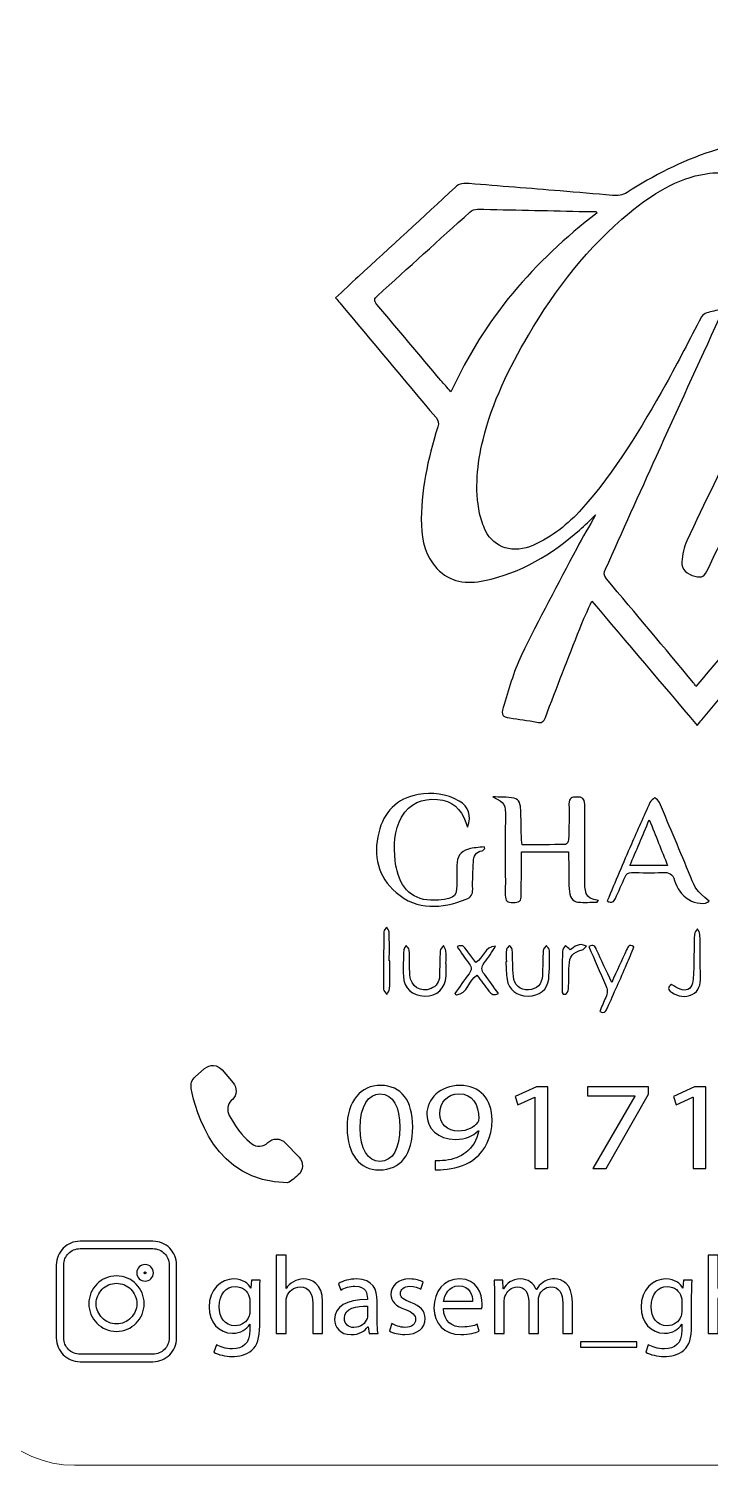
# Model space of a CAD drawing. Header units: millimetres. Extents: x -576 to 618, y 160 to 343.
# Drawn here: x -97.13 to -78.61, y 263.5 to 302.5 of the extents above; entities that cross this region are included whole.
import ezdxf

# ---------------------------------------------------------------- set-up
doc = ezdxf.new("R2010")
doc.units = ezdxf.units.MM
doc.header["$MEASUREMENT"] = 0
doc.layers.add('Layer 1', color=7, linetype='Continuous')

msp = doc.modelspace()

# ---------------------------------------------------------------- linework, layer by layer
at = {"layer": 'Layer 1', "color": 250, "lineweight": 18}
msp.add_open_spline([(-95.8783, 303.3001), (-95.8783, 303.3001), (-62.0483, 303.3001), (-62.0483, 303.3001), (-60.4043, 303.3001), (-59.0633, 301.9591), (-59.0633, 300.3151), (-59.0633, 300.3151), (-59.0633, 266.4851), (-59.0633, 266.4851), (-59.0633, 264.8411), (-60.4043, 263.5001), (-62.0483, 263.5001), (-62.0483, 263.5001), (-95.8783, 263.5001), (-95.8783, 263.5001), (-97.5223, 263.5001), (-98.8633, 264.8411), (-98.8633, 266.4851), (-98.8633, 266.4851), (-98.8633, 300.3151), (-98.8633, 300.3151), (-98.8633, 301.9591), (-97.5223, 303.3001), (-95.8783, 303.3001)], degree=3, knots=[0, 0, 0, 0, 0.125, 0.125, 0.125, 0.25, 0.25, 0.25, 0.375, 0.375, 0.375, 0.5, 0.5, 0.5, 0.625, 0.625, 0.625, 0.75, 0.75, 0.75, 0.875, 0.875, 0.875, 1, 1, 1, 1], dxfattribs=at)
at = {"layer": 'Layer 1', "color": 230}
for points, knots in [([(-68.1535, 296.5233), (-68.243, 296.7854), (-68.3089, 297.045), (-68.4181, 297.2846), (-68.7853, 298.0918), (-69.4249, 298.5398), (-70.3042, 298.6156), (-70.941, 298.6706), (-71.5576, 298.5566), (-72.1395, 298.2824), (-72.1907, 298.2584), (-72.2381, 298.2268), (-72.2867, 298.1982), (-72.3014, 298.1894), (-72.3145, 298.1785), (-72.3875, 298.1257), (-72.2749, 298.0385), (-72.1738, 297.9697), (-72.0843, 297.8884), (-71.1632, 297.0484), (-70.2434, 296.2069), (-69.3238, 295.3648), (-69.1445, 295.2004), (-69.1451, 295.1991), (-69.298, 295.0184), (-71.0811, 292.9118), (-72.8649, 290.8054), (-74.648, 288.6986), (-74.814, 288.5021), (-74.9772, 288.3033), (-75.142, 288.1058), (-75.1291, 288.088), (-75.1161, 288.0706), (-75.103, 288.0528), (-74.7822, 288.2375), (-74.4446, 288.3978), (-74.1454, 288.6116), (-73.6199, 288.9863), (-73.1192, 289.3954), (-72.605, 289.7853), (-72.5413, 289.8337), (-72.4562, 289.8537), (-72.381, 289.8868), (-72.3704, 289.8687), (-72.3598, 289.8506), (-72.3492, 289.8325), (-72.4793, 289.712), (-72.609, 289.5913), (-72.7395, 289.4708), (-73.557, 288.7145), (-74.468, 288.1021), (-75.4824, 287.6353), (-75.663, 287.5523), (-75.7928, 287.3464), (-75.9307, 287.1838), (-76.9026, 286.039), (-77.8711, 284.8906), (-78.8403, 283.7433), (-78.8767, 283.7002), (-78.9114, 283.6553), (-78.9663, 283.5869), (-79.9273, 284.7214), (-80.8664, 285.8294), (-81.8287, 286.9654), (-81.9466, 286.6964), (-82.0596, 286.4587), (-82.1557, 286.2147), (-82.4711, 285.4141), (-82.7837, 284.6119), (-83.0892, 283.8072), (-83.137, 283.6808), (-83.1878, 283.644), (-83.3233, 283.6734), (-83.5663, 283.7261), (-83.8143, 283.7551), (-84.0602, 283.7938), (-84.2531, 283.8241), (-84.2992, 283.8687), (-84.2358, 284.0709), (-84.0877, 284.5455), (-83.9607, 285.0346), (-83.7454, 285.4796), (-83.2698, 286.4631), (-82.7476, 287.4247), (-82.239, 288.3919), (-82.0786, 288.6974), (-81.9005, 288.9935), (-81.726, 289.3017), (-81.8777, 289.1598), (-82.0175, 289.0213), (-82.1653, 288.8914), (-82.9177, 288.2309), (-83.755, 287.7257), (-84.7473, 287.5196), (-85.2246, 287.4203), (-85.683, 287.4668), (-86.0352, 287.8462), (-86.3385, 288.1726), (-86.4412, 288.5885), (-86.4565, 289.0219), (-86.4892, 289.9405), (-86.2799, 290.8216), (-86.0131, 291.6911), (-85.9807, 291.7969), (-85.9897, 291.8646), (-86.0608, 291.9489), (-86.9348, 292.9835), (-87.805, 294.0216), (-88.6758, 295.0587), (-88.7116, 295.1015), (-88.7451, 295.1461), (-88.7884, 295.201), (-88.5791, 295.395), (-88.3772, 295.5835), (-88.1741, 295.7707), (-87.2939, 296.5801), (-86.4112, 297.387), (-85.5357, 298.2016), (-85.4184, 298.3108), (-85.298, 298.3111), (-85.1613, 298.2999), (-84.3373, 298.2328), (-83.5132, 298.1666), (-82.6892, 298.0989), (-82.2153, 298.0603), (-81.7413, 298.0225), (-81.2683, 297.977), (-81.1223, 297.9629), (-80.9972, 297.977), (-80.8668, 298.0603), (-80.1488, 298.5201), (-79.3938, 298.9073), (-78.5813, 299.1744), (-78.1329, 299.3217), (-77.6771, 299.4297), (-77.1975, 299.3982), (-76.8773, 299.377), (-76.6028, 299.1985), (-76.6022, 298.9279), (-76.6012, 298.7308), (-76.6712, 298.5161), (-76.7678, 298.3411), (-76.8483, 298.1954), (-77.0127, 298.0959), (-77.1753, 297.942), (-77.2655, 298.0465), (-77.3401, 298.1539), (-77.4343, 298.2384), (-77.8043, 298.5701), (-78.245, 298.645), (-78.7211, 298.5682), (-79.5279, 298.4388), (-80.1875, 298.0125), (-80.8009, 297.508), (-81.9313, 296.5785), (-82.8121, 295.4391), (-83.551, 294.1844), (-84.0786, 293.2884), (-84.5332, 292.3594), (-84.7829, 291.3426), (-84.9451, 290.6808), (-85.0134, 290.0132), (-84.8755, 289.3389), (-84.8427, 289.18), (-84.7856, 289.0219), (-84.7142, 288.8755), (-84.4811, 288.3994), (-83.9507, 288.2393), (-83.4168, 288.4818), (-82.9092, 288.7123), (-82.4752, 289.0478), (-82.1042, 289.4608), (-81.1853, 290.4846), (-80.4908, 291.6615), (-79.8196, 292.8518), (-79.4805, 293.453), (-79.1738, 294.0728), (-78.8471, 294.6815), (-78.8212, 294.7302), (-78.7585, 294.7719), (-78.7039, 294.7894), (-78.5822, 294.8284), (-78.4552, 294.8499), (-78.2883, 294.8883), (-78.3189, 294.7876), (-78.3314, 294.719), (-78.3598, 294.6575), (-78.9298, 293.4048), (-79.5039, 292.1539), (-80.0727, 290.9005), (-80.536, 289.879), (-80.9935, 288.8543), (-81.4542, 287.8315), (-81.4961, 287.7389), (-81.5104, 287.6624), (-81.4328, 287.5707), (-80.6393, 286.6306), (-79.8508, 285.6867), (-79.0615, 284.7436), (-79.0433, 284.7221), (-79.0321, 284.6949), (-79.0019, 284.6431), (-78.1233, 285.683), (-77.2699, 286.6931), (-76.4025, 287.7195), (-76.873, 287.8977), (-76.8019, 288.2702), (-76.7448, 288.6172), (-76.6302, 289.307), (-76.3295, 289.9317), (-76.0253, 290.5538), (-75.7912, 291.0321), (-75.561, 291.5127), (-75.3319, 291.9935), (-75.3001, 292.0608), (-75.2855, 292.1367), (-75.2537, 292.2375), (-75.5507, 292.185), (-75.7626, 292.0478), (-75.9628, 291.893), (-76.8134, 291.2353), (-77.4475, 290.4044), (-77.9095, 289.4381), (-78.1613, 288.9118), (-78.4096, 288.3839), (-78.6621, 287.8578), (-78.7782, 287.615), (-78.8168, 287.5941), (-79.0272, 287.6397), (-79.2455, 287.6861), (-79.4003, 287.8331), (-79.3822, 288.0306), (-79.3647, 288.2247), (-79.3301, 288.4297), (-79.2468, 288.6028), (-78.7582, 289.6191), (-78.2883, 290.6465), (-77.7451, 291.6331), (-77.049, 292.8983), (-76.3157, 294.1451), (-75.5494, 295.3691), (-74.9208, 296.3732), (-74.1504, 297.269), (-73.1613, 297.9476), (-72.1154, 298.6653), (-70.9613, 298.9217), (-69.7176, 298.6643), (-69.0565, 298.5276), (-68.5557, 298.1165), (-68.1816, 297.5623), (-68.0571, 297.3776), (-67.956, 297.1704), (-67.8817, 296.9601), (-67.8137, 296.767), (-67.9485, 296.5766), (-68.1535, 296.5233)], [0, 0, 0, 0, 0.0117647, 0.0117647, 0.0117647, 0.0235294, 0.0235294, 0.0235294, 0.0352941, 0.0352941, 0.0352941, 0.0470588, 0.0470588, 0.0470588, 0.0588235, 0.0588235, 0.0588235, 0.0705882, 0.0705882, 0.0705882, 0.0823529, 0.0823529, 0.0823529, 0.0941176, 0.0941176, 0.0941176, 0.1058824, 0.1058824, 0.1058824, 0.1176471, 0.1176471, 0.1176471, 0.1294118, 0.1294118, 0.1294118, 0.1411765, 0.1411765, 0.1411765, 0.1529412, 0.1529412, 0.1529412, 0.1647059, 0.1647059, 0.1647059, 0.1764706, 0.1764706, 0.1764706, 0.1882353, 0.1882353, 0.1882353, 0.2, 0.2, 0.2, 0.2117647, 0.2117647, 0.2117647, 0.2235294, 0.2235294, 0.2235294, 0.2352941, 0.2352941, 0.2352941, 0.2470588, 0.2470588, 0.2470588, 0.2588235, 0.2588235, 0.2588235, 0.2705882, 0.2705882, 0.2705882, 0.2823529, 0.2823529, 0.2823529, 0.2941176, 0.2941176, 0.2941176, 0.3058824, 0.3058824, 0.3058824, 0.3176471, 0.3176471, 0.3176471, 0.3294118, 0.3294118, 0.3294118, 0.3411765, 0.3411765, 0.3411765, 0.3529412, 0.3529412, 0.3529412, 0.3647059, 0.3647059, 0.3647059, 0.3764706, 0.3764706, 0.3764706, 0.3882353, 0.3882353, 0.3882353, 0.4, 0.4, 0.4, 0.4117647, 0.4117647, 0.4117647, 0.4235294, 0.4235294, 0.4235294, 0.4352941, 0.4352941, 0.4352941, 0.4470588, 0.4470588, 0.4470588, 0.4588235, 0.4588235, 0.4588235, 0.4705882, 0.4705882, 0.4705882, 0.4823529, 0.4823529, 0.4823529, 0.4941176, 0.4941176, 0.4941176, 0.5058824, 0.5058824, 0.5058824, 0.5176471, 0.5176471, 0.5176471, 0.5294118, 0.5294118, 0.5294118, 0.5411765, 0.5411765, 0.5411765, 0.5529412, 0.5529412, 0.5529412, 0.5647059, 0.5647059, 0.5647059, 0.5764706, 0.5764706, 0.5764706, 0.5882353, 0.5882353, 0.5882353, 0.6, 0.6, 0.6, 0.6117647, 0.6117647, 0.6117647, 0.6235294, 0.6235294, 0.6235294, 0.6352941, 0.6352941, 0.6352941, 0.6470588, 0.6470588, 0.6470588, 0.6588235, 0.6588235, 0.6588235, 0.6705882, 0.6705882, 0.6705882, 0.6823529, 0.6823529, 0.6823529, 0.6941176, 0.6941176, 0.6941176, 0.7058824, 0.7058824, 0.7058824, 0.7176471, 0.7176471, 0.7176471, 0.7294118, 0.7294118, 0.7294118, 0.7411765, 0.7411765, 0.7411765, 0.7529412, 0.7529412, 0.7529412, 0.7647059, 0.7647059, 0.7647059, 0.7764706, 0.7764706, 0.7764706, 0.7882353, 0.7882353, 0.7882353, 0.8, 0.8, 0.8, 0.8117647, 0.8117647, 0.8117647, 0.8235294, 0.8235294, 0.8235294, 0.8352941, 0.8352941, 0.8352941, 0.8470588, 0.8470588, 0.8470588, 0.8588235, 0.8588235, 0.8588235, 0.8705882, 0.8705882, 0.8705882, 0.8823529, 0.8823529, 0.8823529, 0.8941176, 0.8941176, 0.8941176, 0.9058824, 0.9058824, 0.9058824, 0.9176471, 0.9176471, 0.9176471, 0.9294118, 0.9294118, 0.9294118, 0.9411765, 0.9411765, 0.9411765, 0.9529412, 0.9529412, 0.9529412, 0.9647059, 0.9647059, 0.9647059, 0.9764706, 0.9764706, 0.9764706, 0.9882353, 0.9882353, 0.9882353, 1, 1, 1, 1]), ([(-81.6921, 297.494), (-81.6921, 297.494), (-81.7058, 297.5448), (-81.7058, 297.5448), (-81.8624, 297.5448), (-82.0191, 297.5417), (-82.1753, 297.5451), (-83.0936, 297.5654), (-84.0115, 297.5888), (-84.9295, 297.6044), (-85.0006, 297.6053), (-85.0889, 297.572), (-85.1423, 297.5245), (-85.9809, 296.7707), (-86.8141, 296.0107), (-87.6518, 295.2559), (-87.7432, 295.1736), (-87.7507, 295.1155), (-87.6692, 295.02), (-87.0858, 294.3339), (-86.5073, 293.6434), (-85.9264, 292.9551), (-85.8437, 292.8571), (-85.7579, 292.7619), (-85.6546, 292.6443), (-84.7535, 294.6253), (-83.3944, 296.2003), (-81.6921, 297.494)], [0, 0, 0, 0, 0.1111111, 0.1111111, 0.1111111, 0.2222222, 0.2222222, 0.2222222, 0.3333333, 0.3333333, 0.3333333, 0.4444444, 0.4444444, 0.4444444, 0.5555556, 0.5555556, 0.5555556, 0.6666667, 0.6666667, 0.6666667, 0.7777778, 0.7777778, 0.7777778, 0.8888889, 0.8888889, 0.8888889, 1, 1, 1, 1]), ([(-85.202, 280.8265), (-85.2198, 280.87), (-85.2407, 280.9121), (-85.2551, 280.9566), (-85.3761, 281.3286), (-85.6245, 281.5452), (-86.0195, 281.5773), (-86.4382, 281.6116), (-86.7808, 281.4771), (-86.9961, 281.1002), (-87.2089, 280.7283), (-87.2046, 280.3196), (-87.1695, 279.9099), (-87.1617, 279.8203), (-87.1387, 279.7317), (-87.1178, 279.644), (-86.9826, 279.0684), (-86.5874, 278.7875), (-85.9974, 278.8465), (-85.5222, 278.8946), (-85.4828, 278.9389), (-85.4928, 279.4122), (-85.4953, 279.5367), (-85.4972, 279.6616), (-85.4956, 279.786), (-85.4934, 280.0269), (-85.4042, 280.1642), (-85.1789, 280.2287), (-85.042, 280.2678), (-84.8956, 280.2733), (-84.7537, 280.2939), (-84.7471, 280.2768), (-84.7406, 280.2602), (-84.734, 280.2431), (-84.758, 280.2222), (-84.7805, 280.1851), (-84.8067, 280.1826), (-84.9889, 280.1632), (-85.0394, 280.0366), (-85.047, 279.8852), (-85.0594, 279.6365), (-85.07, 279.3869), (-85.0647, 279.1376), (-85.0619, 278.9966), (-85.114, 278.9158), (-85.242, 278.8674), (-85.9088, 278.6141), (-86.5668, 278.5564), (-87.1474, 279.0524), (-87.6476, 279.4802), (-87.7702, 280.0547), (-87.6188, 280.6756), (-87.4828, 281.2321), (-87.1284, 281.6081), (-86.549, 281.709), (-86.1645, 281.776), (-85.7802, 281.7408), (-85.4311, 281.5352), (-85.1777, 281.3853), (-85.0847, 281.138), (-85.202, 280.8265)], [0, 0, 0, 0, 0.05, 0.05, 0.05, 0.1, 0.1, 0.1, 0.15, 0.15, 0.15, 0.2, 0.2, 0.2, 0.25, 0.25, 0.25, 0.3, 0.3, 0.3, 0.35, 0.35, 0.35, 0.4, 0.4, 0.4, 0.45, 0.45, 0.45, 0.5, 0.5, 0.5, 0.55, 0.55, 0.55, 0.6, 0.6, 0.6, 0.65, 0.65, 0.65, 0.7, 0.7, 0.7, 0.75, 0.75, 0.75, 0.8, 0.8, 0.8, 0.85, 0.85, 0.85, 0.9, 0.9, 0.9, 0.95, 0.95, 0.95, 1, 1, 1, 1]), ([(-81.6823, 278.7875), (-81.8564, 278.7875), (-82.0314, 278.776), (-82.204, 278.7913), (-82.3534, 278.8043), (-82.4373, 278.9345), (-82.4458, 279.1517), (-82.4564, 279.4234), (-82.4545, 279.6958), (-82.4573, 279.9682), (-82.4579, 280.029), (-82.4573, 280.0899), (-82.4573, 280.1601), (-82.4573, 280.1601), (-83.7375, 280.1601), (-83.7375, 280.1601), (-83.7375, 279.9494), (-83.7362, 279.7466), (-83.7378, 279.5442), (-83.7394, 279.357), (-83.7543, 279.1694), (-83.7437, 278.9828), (-83.7341, 278.8088), (-83.8139, 278.7776), (-83.9665, 278.7766), (-84.1169, 278.7753), (-84.1815, 278.8159), (-84.1796, 278.976), (-84.1746, 279.4746), (-84.1809, 279.9738), (-84.1815, 280.4727), (-84.1815, 280.6771), (-84.1771, 280.8811), (-84.1768, 281.0852), (-84.1762, 281.4611), (-84.1824, 281.4702), (-84.5135, 281.6478), (-84.3216, 281.639), (-84.1254, 281.6518), (-83.9391, 281.6147), (-83.7927, 281.5853), (-83.7646, 281.4312), (-83.7587, 281.2977), (-83.7481, 281.0596), (-83.7484, 280.8215), (-83.7419, 280.5835), (-83.7397, 280.5108), (-83.7303, 280.439), (-83.7231, 280.3497), (-83.3213, 280.3497), (-82.9313, 280.347), (-82.5416, 280.3554), (-82.5116, 280.356), (-82.4598, 280.4369), (-82.4583, 280.4818), (-82.4483, 280.8047), (-82.4401, 281.1282), (-82.4485, 281.4509), (-82.4532, 281.6243), (-82.3662, 281.6437), (-82.2283, 281.6437), (-82.0913, 281.6437), (-82.019, 281.611), (-82.0199, 281.4533), (-82.0233, 280.7673), (-82.0161, 280.0811), (-82.0158, 279.3947), (-82.0158, 279.1342), (-82.0433, 278.8621), (-81.6439, 278.8384), (-81.6567, 278.8212), (-81.6694, 278.8047), (-81.6823, 278.7875)], [0, 0, 0, 0, 0.0416667, 0.0416667, 0.0416667, 0.0833333, 0.0833333, 0.0833333, 0.125, 0.125, 0.125, 0.1666667, 0.1666667, 0.1666667, 0.2083333, 0.2083333, 0.2083333, 0.25, 0.25, 0.25, 0.2916667, 0.2916667, 0.2916667, 0.3333333, 0.3333333, 0.3333333, 0.375, 0.375, 0.375, 0.4166667, 0.4166667, 0.4166667, 0.4583333, 0.4583333, 0.4583333, 0.5, 0.5, 0.5, 0.5416667, 0.5416667, 0.5416667, 0.5833333, 0.5833333, 0.5833333, 0.625, 0.625, 0.625, 0.6666667, 0.6666667, 0.6666667, 0.7083333, 0.7083333, 0.7083333, 0.75, 0.75, 0.75, 0.7916667, 0.7916667, 0.7916667, 0.8333333, 0.8333333, 0.8333333, 0.875, 0.875, 0.875, 0.9166667, 0.9166667, 0.9166667, 0.9583333, 0.9583333, 0.9583333, 1, 1, 1, 1]), ([(-81.4095, 278.8221), (-81.1883, 279.3426), (-80.974, 279.853), (-80.7543, 280.361), (-80.5902, 280.7401), (-80.421, 281.1173), (-80.248, 281.4924), (-80.2229, 281.5467), (-80.1637, 281.585), (-80.1203, 281.6306), (-80.076, 281.5844), (-80.0136, 281.546), (-79.9899, 281.4908), (-79.706, 280.8247), (-79.4245, 280.1575), (-79.1493, 279.4877), (-79.0024, 279.1304), (-79.0083, 279.128), (-78.6364, 278.8147), (-78.7471, 278.7208), (-79.0077, 278.7429), (-79.1961, 278.8574), (-79.397, 278.9791), (-79.5138, 279.1666), (-79.579, 279.3804), (-79.6339, 279.561), (-79.7368, 279.6063), (-79.9141, 279.5965), (-80.1908, 279.5816), (-80.4692, 279.5894), (-80.7468, 279.5944), (-80.8389, 279.5959), (-80.8901, 279.566), (-80.9259, 279.4789), (-81.008, 279.2802), (-81.1016, 279.0864), (-81.1877, 278.8895), (-81.2279, 278.7975), (-81.281, 278.7492), (-81.4095, 278.8221)], [0, 0, 0, 0, 0.0769231, 0.0769231, 0.0769231, 0.1538462, 0.1538462, 0.1538462, 0.2307692, 0.2307692, 0.2307692, 0.3076923, 0.3076923, 0.3076923, 0.3846154, 0.3846154, 0.3846154, 0.4615385, 0.4615385, 0.4615385, 0.5384615, 0.5384615, 0.5384615, 0.6153846, 0.6153846, 0.6153846, 0.6923077, 0.6923077, 0.6923077, 0.7692308, 0.7692308, 0.7692308, 0.8461538, 0.8461538, 0.8461538, 0.9230769, 0.9230769, 0.9230769, 1, 1, 1, 1]), ([(-80.2676, 281.0237), (-80.4545, 280.5825), (-80.6214, 280.1879), (-80.7927, 279.7828), (-80.7927, 279.7828), (-79.7687, 279.7828), (-79.7687, 279.7828), (-79.9337, 280.1931), (-80.0907, 280.5838), (-80.2676, 281.0237)], [0, 0, 0, 0, 0.3333333, 0.3333333, 0.3333333, 0.6666667, 0.6666667, 0.6666667, 1, 1, 1, 1]), ([(-87.3171, 277.1994), (-87.3171, 276.9452), (-87.3124, 276.6905), (-87.3209, 276.4365), (-87.3227, 276.3835), (-87.3723, 276.3321), (-87.4001, 276.2799), (-87.4304, 276.3286), (-87.4862, 276.3773), (-87.4865, 276.4263), (-87.489, 276.946), (-87.4847, 277.4662), (-87.4753, 277.986), (-87.4747, 278.0278), (-87.4257, 278.069), (-87.3989, 278.1101), (-87.3758, 278.0665), (-87.3336, 278.0235), (-87.3324, 277.9794), (-87.3262, 277.7196), (-87.3295, 277.4593), (-87.3295, 277.1994), (-87.3295, 277.1994), (-87.3171, 277.1994), (-87.3171, 277.1994)], [0, 0, 0, 0, 0.125, 0.125, 0.125, 0.25, 0.25, 0.25, 0.375, 0.375, 0.375, 0.5, 0.5, 0.5, 0.625, 0.625, 0.625, 0.75, 0.75, 0.75, 0.875, 0.875, 0.875, 1, 1, 1, 1]), ([(-79.6636, 276.5547), (-79.5791, 276.5075), (-79.5083, 276.4595), (-79.4312, 276.4264), (-79.2739, 276.3588), (-79.1273, 276.4258), (-79.0927, 276.5943), (-79.0646, 276.7309), (-79.0624, 276.8739), (-79.0586, 277.0149), (-79.0505, 277.3144), (-79.0527, 277.6142), (-79.0405, 277.9138), (-79.0384, 277.9656), (-78.9847, 278.0159), (-78.9547, 278.0664), (-78.9329, 278.0161), (-78.8933, 277.9659), (-78.892, 277.9154), (-78.8836, 277.525), (-78.883, 277.1347), (-78.8787, 276.744), (-78.8764, 276.5534), (-78.9124, 276.3768), (-79.0992, 276.2826), (-79.2949, 276.1844), (-79.4833, 276.2308), (-79.6621, 276.3413), (-79.7681, 276.4071), (-79.7719, 276.4742), (-79.6636, 276.5547)], [0, 0, 0, 0, 0.1, 0.1, 0.1, 0.2, 0.2, 0.2, 0.3, 0.3, 0.3, 0.4, 0.4, 0.4, 0.5, 0.5, 0.5, 0.6, 0.6, 0.6, 0.7, 0.7, 0.7, 0.8, 0.8, 0.8, 0.9, 0.9, 0.9, 1, 1, 1, 1]), ([(-85.7841, 277.1272), (-85.7841, 277.0142), (-85.7782, 276.9004), (-85.7851, 276.7881), (-85.806, 276.4458), (-86.0325, 276.2361), (-86.3704, 276.2398), (-86.704, 276.2439), (-86.9333, 276.4508), (-86.9474, 276.7815), (-86.9576, 277.0183), (-86.9474, 277.2564), (-86.938, 277.4939), (-86.9364, 277.5338), (-86.8949, 277.5721), (-86.8715, 277.6111), (-86.8428, 277.5705), (-86.7916, 277.5313), (-86.7895, 277.4892), (-86.7769, 277.2636), (-86.7854, 277.0364), (-86.7704, 276.8108), (-86.7495, 276.4973), (-86.4709, 276.3235), (-86.1957, 276.4433), (-86.0459, 276.5085), (-85.9695, 276.6261), (-85.9657, 276.7883), (-85.9598, 277.0149), (-85.962, 277.2411), (-85.9479, 277.467), (-85.9451, 277.5176), (-85.8902, 277.565), (-85.859, 277.6142), (-85.836, 277.5646), (-85.7972, 277.517), (-85.7929, 277.4661), (-85.7825, 277.354), (-85.7898, 277.2402), (-85.7898, 277.1272), (-85.7898, 277.1272), (-85.7841, 277.1272), (-85.7841, 277.1272)], [0, 0, 0, 0, 0.0714286, 0.0714286, 0.0714286, 0.1428571, 0.1428571, 0.1428571, 0.2142857, 0.2142857, 0.2142857, 0.2857143, 0.2857143, 0.2857143, 0.3571429, 0.3571429, 0.3571429, 0.4285714, 0.4285714, 0.4285714, 0.5, 0.5, 0.5, 0.5714286, 0.5714286, 0.5714286, 0.6428571, 0.6428571, 0.6428571, 0.7142857, 0.7142857, 0.7142857, 0.7857143, 0.7857143, 0.7857143, 0.8571429, 0.8571429, 0.8571429, 0.9285714, 0.9285714, 0.9285714, 1, 1, 1, 1]), ([(-84.3649, 276.3048), (-84.4862, 276.2524), (-84.5599, 276.2817), (-84.6251, 276.375), (-84.7284, 276.5229), (-84.8407, 276.6646), (-84.949, 276.8087), (-85.1767, 276.6696), (-85.1932, 276.3058), (-85.5055, 276.2693), (-85.52, 276.2814), (-85.5343, 276.2936), (-85.5483, 276.3054), (-85.4207, 276.4868), (-85.2996, 276.6733), (-85.163, 276.8471), (-85.0878, 276.9432), (-85.0813, 277.0143), (-85.1571, 277.1123), (-85.2735, 277.263), (-85.3764, 277.4246), (-85.4878, 277.5853), (-85.328, 277.6284), (-85.3284, 277.628), (-85.1942, 277.4415), (-85.1227, 277.3417), (-85.0488, 277.2437), (-84.9796, 277.1497), (-84.7648, 277.2745), (-84.7499, 277.5882), (-84.4407, 277.59), (-84.5424, 277.4393), (-84.6369, 277.2827), (-84.7486, 277.1397), (-84.836, 277.0278), (-84.8372, 276.9416), (-84.747, 276.8303), (-84.6129, 276.6643), (-84.495, 276.4855), (-84.3649, 276.3048)], [0, 0, 0, 0, 0.0769231, 0.0769231, 0.0769231, 0.1538462, 0.1538462, 0.1538462, 0.2307692, 0.2307692, 0.2307692, 0.3076923, 0.3076923, 0.3076923, 0.3846154, 0.3846154, 0.3846154, 0.4615385, 0.4615385, 0.4615385, 0.5384615, 0.5384615, 0.5384615, 0.6153846, 0.6153846, 0.6153846, 0.6923077, 0.6923077, 0.6923077, 0.7692308, 0.7692308, 0.7692308, 0.8461538, 0.8461538, 0.8461538, 0.9230769, 0.9230769, 0.9230769, 1, 1, 1, 1]), ([(-84.1502, 277.1662), (-84.1502, 277.2795), (-84.157, 277.3937), (-84.1461, 277.506), (-84.1427, 277.5428), (-84.0922, 277.5752), (-84.0634, 277.6096), (-84.0382, 277.5734), (-83.9932, 277.5382), (-83.9907, 277.5004), (-83.9758, 277.2576), (-83.9785, 277.0133), (-83.9589, 276.7706), (-83.9399, 276.5357), (-83.7733, 276.3971), (-83.5496, 276.4087), (-83.3199, 276.4202), (-83.1792, 276.5628), (-83.1695, 276.8014), (-83.1608, 277.028), (-83.1624, 277.2548), (-83.1483, 277.481), (-83.1455, 277.5272), (-83.0931, 277.5703), (-83.0638, 277.6146), (-83.0341, 277.5687), (-82.9792, 277.5225), (-82.9789, 277.4761), (-82.9774, 277.2162), (-82.9755, 276.9547), (-82.9995, 276.6964), (-83.0257, 276.4158), (-83.2572, 276.2402), (-83.5614, 276.2405), (-83.8697, 276.2408), (-84.0909, 276.4121), (-84.1296, 276.6923), (-84.1508, 276.8486), (-84.1555, 277.0074), (-84.1674, 277.1653), (-84.1617, 277.1656), (-84.1561, 277.1659), (-84.1502, 277.1662)], [0, 0, 0, 0, 0.0714286, 0.0714286, 0.0714286, 0.1428571, 0.1428571, 0.1428571, 0.2142857, 0.2142857, 0.2142857, 0.2857143, 0.2857143, 0.2857143, 0.3571429, 0.3571429, 0.3571429, 0.4285714, 0.4285714, 0.4285714, 0.5, 0.5, 0.5, 0.5714286, 0.5714286, 0.5714286, 0.6428571, 0.6428571, 0.6428571, 0.7142857, 0.7142857, 0.7142857, 0.7857143, 0.7857143, 0.7857143, 0.8571429, 0.8571429, 0.8571429, 0.9285714, 0.9285714, 0.9285714, 1, 1, 1, 1]), ([(-82.4156, 277.4925), (-82.2985, 277.5736), (-82.1846, 277.7078), (-81.9765, 277.5912), (-82.0202, 277.5522), (-82.0508, 277.5025), (-82.0917, 277.4917), (-82.3497, 277.4223), (-82.4342, 277.3316), (-82.4477, 277.0623), (-82.4583, 276.8535), (-82.4499, 276.6439), (-82.4617, 276.4352), (-82.4648, 276.3824), (-82.5075, 276.2931), (-82.5426, 276.2882), (-82.6605, 276.2701), (-82.6345, 276.3746), (-82.6345, 276.4408), (-82.6352, 276.7802), (-82.6349, 277.1194), (-82.6255, 277.4582), (-82.6239, 277.5113), (-82.5743, 277.5628), (-82.5469, 277.6149), (-82.5073, 277.5781), (-82.4679, 277.5413), (-82.4156, 277.4925)], [0, 0, 0, 0, 0.1111111, 0.1111111, 0.1111111, 0.2222222, 0.2222222, 0.2222222, 0.3333333, 0.3333333, 0.3333333, 0.4444444, 0.4444444, 0.4444444, 0.5555556, 0.5555556, 0.5555556, 0.6666667, 0.6666667, 0.6666667, 0.7777778, 0.7777778, 0.7777778, 0.8888889, 0.8888889, 0.8888889, 1, 1, 1, 1]), ([(-80.6847, 277.58), (-80.7502, 277.4187), (-80.8123, 277.2567), (-80.8819, 277.0976), (-81.0545, 276.7042), (-81.2298, 276.312), (-81.4052, 275.9198), (-81.4395, 275.8431), (-81.4719, 275.756), (-81.6108, 275.8184), (-81.5574, 275.9482), (-81.51, 276.0786), (-81.4501, 276.2037), (-81.3942, 276.3201), (-81.398, 276.4231), (-81.4526, 276.5419), (-81.6108, 276.8846), (-81.7568, 277.2328), (-81.9096, 277.5835), (-81.7824, 277.6558), (-81.7383, 277.585), (-81.6978, 277.4961), (-81.5671, 277.2097), (-81.4342, 276.9242), (-81.2884, 276.6091), (-81.1456, 276.9242), (-81.0161, 277.2106), (-80.8856, 277.4964), (-80.8497, 277.5744), (-80.8151, 277.6596), (-80.6847, 277.58)], [0, 0, 0, 0, 0.1, 0.1, 0.1, 0.2, 0.2, 0.2, 0.3, 0.3, 0.3, 0.4, 0.4, 0.4, 0.5, 0.5, 0.5, 0.6, 0.6, 0.6, 0.7, 0.7, 0.7, 0.8, 0.8, 0.8, 0.9, 0.9, 0.9, 1, 1, 1, 1]), ([(-91.6219, 273.4016), (-91.6219, 273.4016), (-91.5926, 273.4304), (-91.5926, 273.4304), (-91.4687, 273.5527), (-91.4593, 273.7498), (-91.572, 273.8828), (-91.572, 273.8828), (-91.8715, 274.2381), (-91.8715, 274.2381), (-91.9923, 274.3811), (-92.2066, 274.3967), (-92.3467, 274.2734), (-92.3467, 274.2734), (-92.6044, 274.0463), (-92.6044, 274.0463), (-92.693, 273.9683), (-92.7333, 273.85), (-92.7114, 273.7337), (-92.595, 273.109), (-92.074, 271.172), (-90.0943, 271.172), (-90.0497, 271.172), (-89.9221, 271.2753), (-89.8016, 271.3824), (-89.6606, 271.5084), (-89.6512, 271.7253), (-89.7813, 271.8619), (-89.7813, 271.8619), (-90.1545, 272.2541), (-90.1545, 272.2541), (-90.2834, 272.3898), (-90.499, 272.3927), (-90.6316, 272.26), (-90.7498, 272.1417), (-90.9361, 272.1284), (-91.069, 272.2295), (-91.2291, 272.3511), (-91.4466, 272.5779), (-91.679, 272.9998), (-91.7514, 273.1312), (-91.7286, 273.2966), (-91.6219, 273.4016)], [0, 0, 0, 0, 0.0714286, 0.0714286, 0.0714286, 0.1428571, 0.1428571, 0.1428571, 0.2142857, 0.2142857, 0.2142857, 0.2857143, 0.2857143, 0.2857143, 0.3571429, 0.3571429, 0.3571429, 0.4285714, 0.4285714, 0.4285714, 0.5, 0.5, 0.5, 0.5714286, 0.5714286, 0.5714286, 0.6428571, 0.6428571, 0.6428571, 0.7142857, 0.7142857, 0.7142857, 0.7857143, 0.7857143, 0.7857143, 0.8571429, 0.8571429, 0.8571429, 0.9285714, 0.9285714, 0.9285714, 1, 1, 1, 1]), ([(-86.6921, 272.6904), (-86.6921, 271.9363), (-87.0241, 271.5197), (-87.6076, 271.5197), (-88.122, 271.5197), (-88.4705, 271.9259), (-88.4787, 272.6601), (-88.4787, 273.4039), (-88.0977, 273.8136), (-87.5629, 273.8136), (-87.0078, 273.8136), (-86.6921, 273.3971), (-86.6921, 272.6904)], [0, 0, 0, 0, 0.25, 0.25, 0.25, 0.5, 0.5, 0.5, 0.75, 0.75, 0.75, 1, 1, 1, 1]), ([(-86.0874, 271.769), (-86.0103, 271.7621), (-85.9211, 271.769), (-85.7997, 271.779), (-85.5932, 271.8034), (-85.3985, 271.8748), (-85.2487, 271.9943), (-85.0742, 272.1275), (-84.9488, 272.3219), (-84.9002, 272.5846), (-84.9002, 272.5846), (-84.9123, 272.5846), (-84.9123, 272.5846), (-85.0581, 272.4345), (-85.2686, 272.3459), (-85.5323, 272.3459), (-86.0063, 272.3459), (-86.3102, 272.6464), (-86.3102, 273.0251), (-86.3102, 273.4448), (-85.9495, 273.8136), (-85.4106, 273.8136), (-84.8718, 273.8136), (-84.5395, 273.4448), (-84.5395, 272.8785), (-84.5395, 272.3902), (-84.7342, 272.0489), (-84.9934, 271.8373), (-85.1959, 271.6701), (-85.4755, 271.5677), (-85.7592, 271.5403), (-85.8886, 271.5232), (-86.0022, 271.5197), (-86.0874, 271.5232), (-86.0874, 271.5232), (-86.0874, 271.769), (-86.0874, 271.769)], [0, 0, 0, 0, 0.0833333, 0.0833333, 0.0833333, 0.1666667, 0.1666667, 0.1666667, 0.25, 0.25, 0.25, 0.3333333, 0.3333333, 0.3333333, 0.4166667, 0.4166667, 0.4166667, 0.5, 0.5, 0.5, 0.5833333, 0.5833333, 0.5833333, 0.6666667, 0.6666667, 0.6666667, 0.75, 0.75, 0.75, 0.8333333, 0.8333333, 0.8333333, 0.9166667, 0.9166667, 0.9166667, 1, 1, 1, 1]), ([(-88.122, 272.6564), (-88.122, 272.0795), (-87.9115, 271.7521), (-87.5872, 271.7521), (-87.2228, 271.7521), (-87.0484, 272.1103), (-87.0484, 272.6769), (-87.0484, 273.223), (-87.2144, 273.5814), (-87.5832, 273.5814), (-87.8952, 273.5814), (-88.122, 273.2607), (-88.122, 272.6564)], [0, 0, 0, 0, 0.25, 0.25, 0.25, 0.5, 0.5, 0.5, 0.75, 0.75, 0.75, 1, 1, 1, 1]), ([(-85.9575, 273.0457), (-85.9575, 272.769), (-85.7592, 272.5746), (-85.4512, 272.5746), (-85.2121, 272.5746), (-85.0256, 272.6736), (-84.9326, 272.8064), (-84.9123, 272.8339), (-84.9002, 272.8682), (-84.9002, 272.916), (-84.9002, 273.2947), (-85.0661, 273.5852), (-85.439, 273.5852), (-85.7429, 273.5852), (-85.9575, 273.3596), (-85.9575, 273.0457)], [0, 0, 0, 0, 0.2, 0.2, 0.2, 0.4, 0.4, 0.4, 0.6, 0.6, 0.6, 0.8, 0.8, 0.8, 1, 1, 1, 1]), ([(-83.3719, 273.4961), (-83.3719, 273.4961), (-83.38, 273.4961), (-83.38, 273.4961), (-83.38, 273.4961), (-83.8377, 273.288), (-83.8377, 273.288), (-83.8377, 273.288), (-83.9067, 273.5167), (-83.9067, 273.5167), (-83.9067, 273.5167), (-83.3314, 273.776), (-83.3314, 273.776), (-83.3314, 273.776), (-83.0275, 273.776), (-83.0275, 273.776), (-83.0275, 273.776), (-83.0275, 271.5573), (-83.0275, 271.5573), (-83.0275, 271.5573), (-83.3719, 271.5573), (-83.3719, 271.5573), (-83.3719, 271.5573), (-83.3719, 273.4961), (-83.3719, 273.4961)], [0, 0, 0, 0, 0.125, 0.125, 0.125, 0.25, 0.25, 0.25, 0.375, 0.375, 0.375, 0.5, 0.5, 0.5, 0.625, 0.625, 0.625, 0.75, 0.75, 0.75, 0.875, 0.875, 0.875, 1, 1, 1, 1]), ([(-80.2876, 273.7761), (-80.2876, 273.7761), (-80.2876, 273.578), (-80.2876, 273.578), (-80.2876, 273.578), (-81.4343, 271.5574), (-81.4343, 271.5574), (-81.4343, 271.5574), (-81.8028, 271.5574), (-81.8028, 271.5574), (-81.8028, 271.5574), (-80.6603, 273.5203), (-80.6603, 273.5203), (-80.6603, 273.5203), (-80.6603, 273.5269), (-80.6603, 273.5269), (-80.6603, 273.5269), (-81.9488, 273.5269), (-81.9488, 273.5269), (-81.9488, 273.5269), (-81.9488, 273.7761), (-81.9488, 273.7761), (-81.9488, 273.7761), (-80.2876, 273.7761), (-80.2876, 273.7761)], [0, 0, 0, 0, 0.125, 0.125, 0.125, 0.25, 0.25, 0.25, 0.375, 0.375, 0.375, 0.5, 0.5, 0.5, 0.625, 0.625, 0.625, 0.75, 0.75, 0.75, 0.875, 0.875, 0.875, 1, 1, 1, 1]), ([(-79.0754, 273.4961), (-79.0754, 273.4961), (-79.0836, 273.4961), (-79.0836, 273.4961), (-79.0836, 273.4961), (-79.5413, 273.288), (-79.5413, 273.288), (-79.5413, 273.288), (-79.6101, 273.5167), (-79.6101, 273.5167), (-79.6101, 273.5167), (-79.0348, 273.776), (-79.0348, 273.776), (-79.0348, 273.776), (-78.7309, 273.776), (-78.7309, 273.776), (-78.7309, 273.776), (-78.7309, 271.5573), (-78.7309, 271.5573), (-78.7309, 271.5573), (-79.0754, 271.5573), (-79.0754, 271.5573), (-79.0754, 271.5573), (-79.0754, 273.4961), (-79.0754, 273.4961)], [0, 0, 0, 0, 0.125, 0.125, 0.125, 0.25, 0.25, 0.25, 0.375, 0.375, 0.375, 0.5, 0.5, 0.5, 0.625, 0.625, 0.625, 0.75, 0.75, 0.75, 0.875, 0.875, 0.875, 1, 1, 1, 1]), ([(-93.7515, 266.3125), (-93.7515, 266.3125), (-95.7324, 266.3125), (-95.7324, 266.3125), (-95.9101, 266.3125), (-96.0713, 266.3848), (-96.1878, 266.5012), (-96.3048, 266.6178), (-96.377, 266.779), (-96.377, 266.9569), (-96.377, 266.9569), (-96.377, 268.9382), (-96.377, 268.9382), (-96.377, 269.116), (-96.3049, 269.277), (-96.1883, 269.3937), (-96.0712, 269.5107), (-95.9101, 269.5829), (-95.7324, 269.5829), (-95.7324, 269.5829), (-93.7515, 269.5829), (-93.7515, 269.5829), (-93.5737, 269.5829), (-93.4126, 269.5107), (-93.296, 269.3941), (-93.179, 269.277), (-93.1068, 269.116), (-93.1068, 268.9382), (-93.1068, 268.9382), (-93.1068, 266.9569), (-93.1068, 266.9569), (-93.1068, 266.779), (-93.1791, 266.6178), (-93.2956, 266.5012), (-93.4126, 266.3848), (-93.5737, 266.3125), (-93.7515, 266.3125)], [0, 0, 0, 0, 0.0833333, 0.0833333, 0.0833333, 0.1666667, 0.1666667, 0.1666667, 0.25, 0.25, 0.25, 0.3333333, 0.3333333, 0.3333333, 0.4166667, 0.4166667, 0.4166667, 0.5, 0.5, 0.5, 0.5833333, 0.5833333, 0.5833333, 0.6666667, 0.6666667, 0.6666667, 0.75, 0.75, 0.75, 0.8333333, 0.8333333, 0.8333333, 0.9166667, 0.9166667, 0.9166667, 1, 1, 1, 1]), ([(-95.7324, 266.5142), (-95.7324, 266.5142), (-93.7515, 266.5142), (-93.7515, 266.5142), (-93.6289, 266.5142), (-93.518, 266.5637), (-93.438, 266.6436), (-93.3581, 266.7239), (-93.3085, 266.8346), (-93.3085, 266.9569), (-93.3085, 266.9569), (-93.3085, 268.9382), (-93.3085, 268.9382), (-93.3085, 269.0608), (-93.358, 269.1717), (-93.4379, 269.2517), (-93.518, 269.3317), (-93.6289, 269.3812), (-93.7515, 269.3812), (-93.7515, 269.3812), (-95.7324, 269.3812), (-95.7324, 269.3812), (-95.855, 269.3812), (-95.9659, 269.3317), (-96.0459, 269.2517), (-96.1259, 269.1717), (-96.1754, 269.0608), (-96.1754, 268.9382), (-96.1754, 268.9382), (-96.1754, 266.9569), (-96.1754, 266.9569), (-96.1754, 266.8346), (-96.1258, 266.7239), (-96.0456, 266.6438), (-95.9659, 266.5637), (-95.855, 266.5142), (-95.7324, 266.5142)], [0, 0, 0, 0, 0.0833333, 0.0833333, 0.0833333, 0.1666667, 0.1666667, 0.1666667, 0.25, 0.25, 0.25, 0.3333333, 0.3333333, 0.3333333, 0.4166667, 0.4166667, 0.4166667, 0.5, 0.5, 0.5, 0.5833333, 0.5833333, 0.5833333, 0.6666667, 0.6666667, 0.6666667, 0.75, 0.75, 0.75, 0.8333333, 0.8333333, 0.8333333, 0.9166667, 0.9166667, 0.9166667, 1, 1, 1, 1]), ([(-90.4037, 269.2023), (-90.4037, 269.2023), (-90.1338, 269.2023), (-90.1338, 269.2023), (-90.1338, 269.2023), (-90.1338, 268.299), (-90.1338, 268.299), (-90.1338, 268.299), (-90.1279, 268.299), (-90.1279, 268.299), (-90.0848, 268.3742), (-90.0174, 268.4401), (-89.9347, 268.4847), (-89.8549, 268.5296), (-89.76, 268.5592), (-89.6586, 268.5592), (-89.4593, 268.5592), (-89.1403, 268.4401), (-89.1403, 267.9405), (-89.1403, 267.9405), (-89.1403, 267.0794), (-89.1403, 267.0794), (-89.1403, 267.0794), (-89.4103, 267.0794), (-89.4103, 267.0794), (-89.4103, 267.0794), (-89.4103, 267.9106), (-89.4103, 267.9106), (-89.4103, 268.1436), (-89.4992, 268.3411), (-89.7538, 268.3411), (-89.9285, 268.3411), (-90.0664, 268.2214), (-90.1154, 268.0778), (-90.1306, 268.0423), (-90.1338, 268.0032), (-90.1338, 267.9524), (-90.1338, 267.9524), (-90.1338, 267.0794), (-90.1338, 267.0794), (-90.1338, 267.0794), (-90.4037, 267.0794), (-90.4037, 267.0794), (-90.4037, 267.0794), (-90.4037, 269.2023), (-90.4037, 269.2023)], [0, 0, 0, 0, 0.0666667, 0.0666667, 0.0666667, 0.1333333, 0.1333333, 0.1333333, 0.2, 0.2, 0.2, 0.2666667, 0.2666667, 0.2666667, 0.3333333, 0.3333333, 0.3333333, 0.4, 0.4, 0.4, 0.4666667, 0.4666667, 0.4666667, 0.5333333, 0.5333333, 0.5333333, 0.6, 0.6, 0.6, 0.6666667, 0.6666667, 0.6666667, 0.7333333, 0.7333333, 0.7333333, 0.8, 0.8, 0.8, 0.8666667, 0.8666667, 0.8666667, 0.9333333, 0.9333333, 0.9333333, 1, 1, 1, 1]), ([(-78.6679, 269.2023), (-78.6679, 269.2023), (-78.398, 269.2023), (-78.398, 269.2023), (-78.398, 269.2023), (-78.398, 268.299), (-78.398, 268.299), (-78.398, 268.299), (-78.3918, 268.299), (-78.3918, 268.299), (-78.349, 268.3742), (-78.2816, 268.4401), (-78.1986, 268.4847), (-78.1191, 268.5296), (-78.0242, 268.5592), (-77.9228, 268.5592), (-77.7238, 268.5592), (-77.4046, 268.4401), (-77.4046, 267.9405), (-77.4046, 267.9405), (-77.4046, 267.0794), (-77.4046, 267.0794), (-77.4046, 267.0794), (-77.6744, 267.0794), (-77.6744, 267.0794), (-77.6744, 267.0794), (-77.6744, 267.9106), (-77.6744, 267.9106), (-77.6744, 268.1436), (-77.7634, 268.3411), (-78.018, 268.3411), (-78.1927, 268.3411), (-78.3306, 268.2214), (-78.3796, 268.0778), (-78.3949, 268.0423), (-78.398, 268.0032), (-78.398, 267.9524), (-78.398, 267.9524), (-78.398, 267.0794), (-78.398, 267.0794), (-78.398, 267.0794), (-78.6679, 267.0794), (-78.6679, 267.0794), (-78.6679, 267.0794), (-78.6679, 269.2023), (-78.6679, 269.2023)], [0, 0, 0, 0, 0.0666667, 0.0666667, 0.0666667, 0.1333333, 0.1333333, 0.1333333, 0.2, 0.2, 0.2, 0.2666667, 0.2666667, 0.2666667, 0.3333333, 0.3333333, 0.3333333, 0.4, 0.4, 0.4, 0.4666667, 0.4666667, 0.4666667, 0.5333333, 0.5333333, 0.5333333, 0.6, 0.6, 0.6, 0.6666667, 0.6666667, 0.6666667, 0.7333333, 0.7333333, 0.7333333, 0.8, 0.8, 0.8, 0.8666667, 0.8666667, 0.8666667, 0.9333333, 0.9333333, 0.9333333, 1, 1, 1, 1]), ([(-93.7401, 268.7245), (-93.7401, 268.6624), (-93.7653, 268.6061), (-93.806, 268.5654), (-93.8466, 268.5247), (-93.903, 268.4995), (-93.9651, 268.4995), (-94.0272, 268.4995), (-94.0835, 268.5247), (-94.1242, 268.5654), (-94.1649, 268.6061), (-94.1901, 268.6624), (-94.1901, 268.7245), (-94.1901, 268.7866), (-94.1649, 268.8429), (-94.1242, 268.8836), (-94.0835, 268.9243), (-94.0272, 268.9495), (-93.9651, 268.9495), (-93.903, 268.9495), (-93.8466, 268.9243), (-93.806, 268.8836), (-93.7653, 268.8429), (-93.7401, 268.7866), (-93.7401, 268.7245)], [0, 0, 0, 0, 0.125, 0.125, 0.125, 0.25, 0.25, 0.25, 0.375, 0.375, 0.375, 0.5, 0.5, 0.5, 0.625, 0.625, 0.625, 0.75, 0.75, 0.75, 0.875, 0.875, 0.875, 1, 1, 1, 1]), ([(-93.9485, 268.708), (-93.9444, 268.7121), (-93.9417, 268.7181), (-93.9417, 268.7245), (-93.9417, 268.731), (-93.9444, 268.7369), (-93.9485, 268.7411), (-93.9527, 268.7452), (-93.9586, 268.7479), (-93.9651, 268.7479), (-93.9715, 268.7479), (-93.9775, 268.7452), (-93.9816, 268.7411), (-93.9858, 268.7369), (-93.9884, 268.731), (-93.9884, 268.7245), (-93.9884, 268.7181), (-93.9858, 268.7121), (-93.9816, 268.708), (-93.9775, 268.7038), (-93.9715, 268.7012), (-93.9651, 268.7012), (-93.9586, 268.7012), (-93.9527, 268.7038), (-93.9485, 268.708)], [0, 0, 0, 0, 0.125, 0.125, 0.125, 0.25, 0.25, 0.25, 0.375, 0.375, 0.375, 0.5, 0.5, 0.5, 0.625, 0.625, 0.625, 0.75, 0.75, 0.75, 0.875, 0.875, 0.875, 1, 1, 1, 1]), ([(-93.9885, 267.8887), (-93.9885, 267.6814), (-94.0729, 267.4932), (-94.2093, 267.3569), (-94.3452, 267.2204), (-94.5334, 267.1361), (-94.7412, 267.1361), (-94.9489, 267.1361), (-95.1372, 267.2205), (-95.2733, 267.3565), (-95.4095, 267.4927), (-95.4937, 267.681), (-95.4937, 267.8887), (-95.4937, 268.0963), (-95.4094, 268.2844), (-95.2733, 268.4207), (-95.1371, 268.5574), (-94.9489, 268.6416), (-94.7412, 268.6416), (-94.5337, 268.6416), (-94.3454, 268.5572), (-94.209, 268.4207), (-94.0728, 268.2844), (-93.9885, 268.0963), (-93.9885, 267.8887)], [0, 0, 0, 0, 0.125, 0.125, 0.125, 0.25, 0.25, 0.25, 0.375, 0.375, 0.375, 0.5, 0.5, 0.5, 0.625, 0.625, 0.625, 0.75, 0.75, 0.75, 0.875, 0.875, 0.875, 1, 1, 1, 1]), ([(-94.3513, 267.4992), (-94.2517, 267.5985), (-94.1902, 267.7364), (-94.1902, 267.8887), (-94.1902, 268.0412), (-94.2519, 268.1793), (-94.3516, 268.279), (-94.4509, 268.3784), (-94.5888, 268.44), (-94.7412, 268.44), (-94.8933, 268.44), (-95.0311, 268.3783), (-95.1308, 268.2786), (-95.2304, 268.1792), (-95.2921, 268.0412), (-95.2921, 267.8887), (-95.2921, 267.7367), (-95.2304, 267.5988), (-95.1307, 267.4991), (-95.0311, 267.3995), (-94.8933, 267.3378), (-94.7412, 267.3378), (-94.589, 267.3378), (-94.4512, 267.3995), (-94.3513, 267.4992)], [0, 0, 0, 0, 0.125, 0.125, 0.125, 0.25, 0.25, 0.25, 0.375, 0.375, 0.375, 0.5, 0.5, 0.5, 0.625, 0.625, 0.625, 0.75, 0.75, 0.75, 0.875, 0.875, 0.875, 1, 1, 1, 1]), ([(-90.8394, 268.5265), (-90.8454, 268.4219), (-90.8516, 268.3052), (-90.8516, 268.1289), (-90.8516, 268.1289), (-90.8516, 267.2887), (-90.8516, 267.2887), (-90.8516, 266.957), (-90.919, 266.7533), (-91.0631, 266.6278), (-91.2073, 266.4965), (-91.4157, 266.4544), (-91.6029, 266.4544), (-91.7808, 266.4544), (-91.9768, 266.4965), (-92.0965, 266.5742), (-92.0965, 266.5742), (-92.0288, 266.7745), (-92.0288, 266.7745), (-91.9308, 266.7146), (-91.7777, 266.6609), (-91.5935, 266.6609), (-91.3178, 266.6609), (-91.1152, 266.8013), (-91.1152, 267.1664), (-91.1152, 267.1664), (-91.1152, 267.3274), (-91.1152, 267.3274), (-91.1152, 267.3274), (-91.1215, 267.3274), (-91.1215, 267.3274), (-91.2042, 267.1932), (-91.3636, 267.0855), (-91.5935, 267.0855), (-91.9617, 267.0855), (-92.2251, 267.3904), (-92.2251, 267.7911), (-92.2251, 268.2815), (-91.8972, 268.5595), (-91.5567, 268.5595), (-91.2994, 268.5595), (-91.1583, 268.4279), (-91.0937, 268.3084), (-91.0937, 268.3084), (-91.0878, 268.3084), (-91.0878, 268.3084), (-91.0878, 268.3084), (-91.0753, 268.5265), (-91.0753, 268.5265), (-91.0753, 268.5265), (-90.8394, 268.5265), (-90.8394, 268.5265)], [0, 0, 0, 0, 0.0588235, 0.0588235, 0.0588235, 0.1176471, 0.1176471, 0.1176471, 0.1764706, 0.1764706, 0.1764706, 0.2352941, 0.2352941, 0.2352941, 0.2941176, 0.2941176, 0.2941176, 0.3529412, 0.3529412, 0.3529412, 0.4117647, 0.4117647, 0.4117647, 0.4705882, 0.4705882, 0.4705882, 0.5294118, 0.5294118, 0.5294118, 0.5882353, 0.5882353, 0.5882353, 0.6470588, 0.6470588, 0.6470588, 0.7058824, 0.7058824, 0.7058824, 0.7647059, 0.7647059, 0.7647059, 0.8235294, 0.8235294, 0.8235294, 0.8823529, 0.8823529, 0.8823529, 0.9411765, 0.9411765, 0.9411765, 1, 1, 1, 1]), ([(-91.1184, 267.9555), (-91.1184, 268.0004), (-91.1215, 268.0394), (-91.1336, 268.0752), (-91.183, 268.2275), (-91.3147, 268.353), (-91.5109, 268.353), (-91.7683, 268.353), (-91.9523, 268.1408), (-91.9523, 267.806), (-91.9523, 267.5218), (-91.8051, 267.2859), (-91.514, 267.2859), (-91.3484, 267.2859), (-91.1979, 267.3876), (-91.1399, 267.5548), (-91.1246, 267.5995), (-91.1184, 267.6504), (-91.1184, 267.6953), (-91.1184, 267.6953), (-91.1184, 267.9555), (-91.1184, 267.9555)], [0, 0, 0, 0, 0.1428571, 0.1428571, 0.1428571, 0.2857143, 0.2857143, 0.2857143, 0.4285714, 0.4285714, 0.4285714, 0.5714286, 0.5714286, 0.5714286, 0.7142857, 0.7142857, 0.7142857, 0.8571429, 0.8571429, 0.8571429, 1, 1, 1, 1]), ([(-87.88, 267.0794), (-87.88, 267.0794), (-87.9015, 267.262), (-87.9015, 267.262), (-87.9015, 267.262), (-87.9109, 267.262), (-87.9109, 267.262), (-87.9936, 267.1484), (-88.153, 267.0465), (-88.3645, 267.0465), (-88.665, 267.0465), (-88.8182, 267.2526), (-88.8182, 267.4621), (-88.8182, 267.8118), (-88.4993, 268.0033), (-87.9262, 268.0002), (-87.9262, 268.0002), (-87.9262, 268.0302), (-87.9262, 268.0302), (-87.9262, 268.1497), (-87.9599, 268.365), (-88.2634, 268.365), (-88.4014, 268.365), (-88.5452, 268.3232), (-88.6497, 268.2573), (-88.6497, 268.2573), (-88.7109, 268.4308), (-88.7109, 268.4308), (-88.5883, 268.5085), (-88.4104, 268.5594), (-88.2235, 268.5594), (-87.7699, 268.5594), (-87.6594, 268.2573), (-87.6594, 267.9675), (-87.6594, 267.9675), (-87.6594, 267.4261), (-87.6594, 267.4261), (-87.6594, 267.3007), (-87.6531, 267.1781), (-87.6347, 267.0794), (-87.6347, 267.0794), (-87.88, 267.0794), (-87.88, 267.0794)], [0, 0, 0, 0, 0.0714286, 0.0714286, 0.0714286, 0.1428571, 0.1428571, 0.1428571, 0.2142857, 0.2142857, 0.2142857, 0.2857143, 0.2857143, 0.2857143, 0.3571429, 0.3571429, 0.3571429, 0.4285714, 0.4285714, 0.4285714, 0.5, 0.5, 0.5, 0.5714286, 0.5714286, 0.5714286, 0.6428571, 0.6428571, 0.6428571, 0.7142857, 0.7142857, 0.7142857, 0.7857143, 0.7857143, 0.7857143, 0.8571429, 0.8571429, 0.8571429, 0.9285714, 0.9285714, 0.9285714, 1, 1, 1, 1]), ([(-87.2605, 267.3485), (-87.1809, 267.2976), (-87.0395, 267.244), (-86.9047, 267.244), (-86.7085, 267.244), (-86.6168, 267.3397), (-86.6168, 267.459), (-86.6168, 267.5847), (-86.6932, 267.6536), (-86.8925, 267.7251), (-87.1594, 267.818), (-87.285, 267.9616), (-87.285, 268.1351), (-87.285, 268.3682), (-87.092, 268.5594), (-86.773, 268.5594), (-86.6227, 268.5594), (-86.491, 268.5176), (-86.4083, 268.4699), (-86.4083, 268.4699), (-86.4754, 268.2783), (-86.4754, 268.2783), (-86.5338, 268.3145), (-86.6411, 268.3622), (-86.7793, 268.3622), (-86.9384, 268.3622), (-87.0273, 268.2724), (-87.0273, 268.1647), (-87.0273, 268.0449), (-86.9384, 267.9916), (-86.7453, 267.9195), (-86.4879, 267.8237), (-86.3562, 267.6983), (-86.3562, 267.4833), (-86.3562, 267.229), (-86.5584, 267.0496), (-86.911, 267.0496), (-87.0736, 267.0496), (-87.2236, 267.0883), (-87.3278, 267.1482), (-87.3278, 267.1482), (-87.2605, 267.3485), (-87.2605, 267.3485)], [0, 0, 0, 0, 0.0714286, 0.0714286, 0.0714286, 0.1428571, 0.1428571, 0.1428571, 0.2142857, 0.2142857, 0.2142857, 0.2857143, 0.2857143, 0.2857143, 0.3571429, 0.3571429, 0.3571429, 0.4285714, 0.4285714, 0.4285714, 0.5, 0.5, 0.5, 0.5714286, 0.5714286, 0.5714286, 0.6428571, 0.6428571, 0.6428571, 0.7142857, 0.7142857, 0.7142857, 0.7857143, 0.7857143, 0.7857143, 0.8571429, 0.8571429, 0.8571429, 0.9285714, 0.9285714, 0.9285714, 1, 1, 1, 1]), ([(-85.859, 267.7552), (-85.8531, 267.3994), (-85.6201, 267.2528), (-85.3501, 267.2528), (-85.1571, 267.2528), (-85.0403, 267.2859), (-84.9392, 267.3274), (-84.9392, 267.3274), (-84.8931, 267.1392), (-84.8931, 267.1392), (-84.9882, 267.0974), (-85.1508, 267.0496), (-85.3867, 267.0496), (-85.8437, 267.0496), (-86.1164, 267.3423), (-86.1164, 267.7791), (-86.1164, 268.2157), (-85.8531, 268.5595), (-85.4207, 268.5595), (-84.9361, 268.5595), (-84.8075, 268.1439), (-84.8075, 267.8777), (-84.8075, 267.8238), (-84.8135, 267.782), (-84.8166, 267.7552), (-84.8166, 267.7552), (-85.859, 267.7552), (-85.859, 267.7552)], [0, 0, 0, 0, 0.1111111, 0.1111111, 0.1111111, 0.2222222, 0.2222222, 0.2222222, 0.3333333, 0.3333333, 0.3333333, 0.4444444, 0.4444444, 0.4444444, 0.5555556, 0.5555556, 0.5555556, 0.6666667, 0.6666667, 0.6666667, 0.7777778, 0.7777778, 0.7777778, 0.8888889, 0.8888889, 0.8888889, 1, 1, 1, 1]), ([(-85.0681, 267.9435), (-85.065, 268.1108), (-85.1386, 268.371), (-85.4422, 268.371), (-85.7149, 268.371), (-85.8347, 268.1258), (-85.856, 267.9435), (-85.856, 267.9435), (-85.0681, 267.9435), (-85.0681, 267.9435)], [0, 0, 0, 0, 0.3333333, 0.3333333, 0.3333333, 0.6666667, 0.6666667, 0.6666667, 1, 1, 1, 1]), ([(-84.473, 268.1349), (-84.473, 268.2844), (-84.4761, 268.407), (-84.4852, 268.5265), (-84.4852, 268.5265), (-84.2494, 268.5265), (-84.2494, 268.5265), (-84.2494, 268.5265), (-84.2368, 268.2934), (-84.2368, 268.2934), (-84.2368, 268.2934), (-84.2278, 268.2934), (-84.2278, 268.2934), (-84.1448, 268.4307), (-84.0068, 268.5593), (-83.7617, 268.5593), (-83.5595, 268.5593), (-83.406, 268.4401), (-83.3417, 268.2694), (-83.3417, 268.2694), (-83.3355, 268.2694), (-83.3355, 268.2694), (-83.2896, 268.35), (-83.2312, 268.4129), (-83.1701, 268.4579), (-83.0812, 268.5234), (-82.9828, 268.5593), (-82.8419, 268.5593), (-82.6456, 268.5593), (-82.3544, 268.4338), (-82.3544, 267.9318), (-82.3544, 267.9318), (-82.3544, 267.0794), (-82.3544, 267.0794), (-82.3544, 267.0794), (-82.6181, 267.0794), (-82.6181, 267.0794), (-82.6181, 267.0794), (-82.6181, 267.8987), (-82.6181, 267.8987), (-82.6181, 268.1768), (-82.7224, 268.3443), (-82.9398, 268.3443), (-83.0933, 268.3443), (-83.2128, 268.2336), (-83.2587, 268.105), (-83.2712, 268.0691), (-83.2802, 268.0214), (-83.2802, 267.9733), (-83.2802, 267.9733), (-83.2802, 267.0794), (-83.2802, 267.0794), (-83.2802, 267.0794), (-83.5438, 267.0794), (-83.5438, 267.0794), (-83.5438, 267.0794), (-83.5438, 267.9465), (-83.5438, 267.9465), (-83.5438, 268.1768), (-83.6481, 268.3443), (-83.8537, 268.3443), (-84.0225, 268.3443), (-84.1448, 268.2126), (-84.1879, 268.081), (-84.2031, 268.0423), (-84.2094, 267.9973), (-84.2094, 267.9524), (-84.2094, 267.9524), (-84.2094, 267.0794), (-84.2094, 267.0794), (-84.2094, 267.0794), (-84.473, 267.0794), (-84.473, 267.0794), (-84.473, 267.0794), (-84.473, 268.1349), (-84.473, 268.1349)], [0, 0, 0, 0, 0.04, 0.04, 0.04, 0.08, 0.08, 0.08, 0.12, 0.12, 0.12, 0.16, 0.16, 0.16, 0.2, 0.2, 0.2, 0.24, 0.24, 0.24, 0.28, 0.28, 0.28, 0.32, 0.32, 0.32, 0.36, 0.36, 0.36, 0.4, 0.4, 0.4, 0.44, 0.44, 0.44, 0.48, 0.48, 0.48, 0.52, 0.52, 0.52, 0.56, 0.56, 0.56, 0.6, 0.6, 0.6, 0.64, 0.64, 0.64, 0.68, 0.68, 0.68, 0.72, 0.72, 0.72, 0.76, 0.76, 0.76, 0.8, 0.8, 0.8, 0.84, 0.84, 0.84, 0.88, 0.88, 0.88, 0.92, 0.92, 0.92, 0.96, 0.96, 0.96, 1, 1, 1, 1]), ([(-79.1036, 268.5265), (-79.1095, 268.4219), (-79.1158, 268.3052), (-79.1158, 268.1289), (-79.1158, 268.1289), (-79.1158, 267.2887), (-79.1158, 267.2887), (-79.1158, 266.957), (-79.1832, 266.7533), (-79.3273, 266.6278), (-79.4715, 266.4965), (-79.6799, 266.4544), (-79.8671, 266.4544), (-80.045, 266.4544), (-80.2409, 266.4965), (-80.3607, 266.5742), (-80.3607, 266.5742), (-80.293, 266.7745), (-80.293, 266.7745), (-80.1951, 266.7146), (-80.0418, 266.6609), (-79.8577, 266.6609), (-79.582, 266.6609), (-79.3794, 266.8013), (-79.3794, 267.1664), (-79.3794, 267.1664), (-79.3794, 267.3274), (-79.3794, 267.3274), (-79.3794, 267.3274), (-79.3857, 267.3274), (-79.3857, 267.3274), (-79.4683, 267.1932), (-79.6278, 267.0855), (-79.8577, 267.0855), (-80.2259, 267.0855), (-80.4892, 267.3904), (-80.4892, 267.7911), (-80.4892, 268.2815), (-80.1614, 268.5595), (-79.8209, 268.5595), (-79.5635, 268.5595), (-79.4225, 268.4279), (-79.3579, 268.3084), (-79.3579, 268.3084), (-79.352, 268.3084), (-79.352, 268.3084), (-79.352, 268.3084), (-79.3395, 268.5265), (-79.3395, 268.5265), (-79.3395, 268.5265), (-79.1036, 268.5265), (-79.1036, 268.5265)], [0, 0, 0, 0, 0.0588235, 0.0588235, 0.0588235, 0.1176471, 0.1176471, 0.1176471, 0.1764706, 0.1764706, 0.1764706, 0.2352941, 0.2352941, 0.2352941, 0.2941176, 0.2941176, 0.2941176, 0.3529412, 0.3529412, 0.3529412, 0.4117647, 0.4117647, 0.4117647, 0.4705882, 0.4705882, 0.4705882, 0.5294118, 0.5294118, 0.5294118, 0.5882353, 0.5882353, 0.5882353, 0.6470588, 0.6470588, 0.6470588, 0.7058824, 0.7058824, 0.7058824, 0.7647059, 0.7647059, 0.7647059, 0.8235294, 0.8235294, 0.8235294, 0.8823529, 0.8823529, 0.8823529, 0.9411765, 0.9411765, 0.9411765, 1, 1, 1, 1]), ([(-79.3825, 267.9555), (-79.3825, 268.0004), (-79.3857, 268.0394), (-79.3978, 268.0752), (-79.4472, 268.2275), (-79.5788, 268.353), (-79.775, 268.353), (-80.0325, 268.353), (-80.2166, 268.1408), (-80.2166, 267.806), (-80.2166, 267.5218), (-80.0693, 267.2859), (-79.7781, 267.2859), (-79.6125, 267.2859), (-79.4621, 267.3876), (-79.4041, 267.5548), (-79.3888, 267.5995), (-79.3825, 267.6504), (-79.3825, 267.6953), (-79.3825, 267.6953), (-79.3825, 267.9555), (-79.3825, 267.9555)], [0, 0, 0, 0, 0.1428571, 0.1428571, 0.1428571, 0.2857143, 0.2857143, 0.2857143, 0.4285714, 0.4285714, 0.4285714, 0.5714286, 0.5714286, 0.5714286, 0.7142857, 0.7142857, 0.7142857, 0.8571429, 0.8571429, 0.8571429, 1, 1, 1, 1]), ([(-87.9199, 267.818), (-88.2141, 267.824), (-88.5486, 267.7731), (-88.5486, 267.492), (-88.5486, 267.3216), (-88.4319, 267.2408), (-88.294, 267.2408), (-88.1008, 267.2408), (-87.9783, 267.3603), (-87.9352, 267.4832), (-87.9262, 267.5101), (-87.9199, 267.5397), (-87.9199, 267.5665), (-87.9199, 267.5665), (-87.9199, 267.818), (-87.9199, 267.818)], [0, 0, 0, 0, 0.2, 0.2, 0.2, 0.4, 0.4, 0.4, 0.6, 0.6, 0.6, 0.8, 0.8, 0.8, 1, 1, 1, 1]), ([(-80.6062, 266.7055), (-80.6062, 266.7055), (-82.1394, 266.7055), (-82.1394, 266.7055), (-82.1394, 266.7055), (-82.1394, 266.855), (-82.1394, 266.855), (-82.1394, 266.855), (-80.6062, 266.855), (-80.6062, 266.855), (-80.6062, 266.855), (-80.6062, 266.7055), (-80.6062, 266.7055)], [0, 0, 0, 0, 0.25, 0.25, 0.25, 0.5, 0.5, 0.5, 0.75, 0.75, 0.75, 1, 1, 1, 1])]:
    msp.add_open_spline(points, degree=3, knots=knots, dxfattribs=at)

doc.saveas('drawing.dxf')
